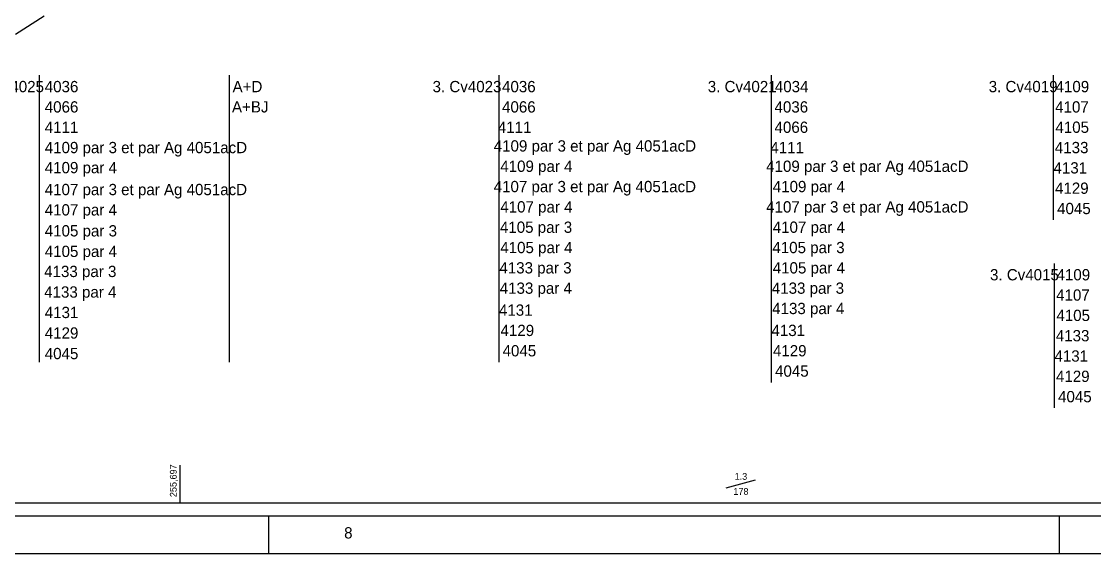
# Model space of a CAD drawing. Header units: metres. Extents: x 0 to 4410, y 0 to 594.
# Drawn here: x 1404.3 to 1689.3, y 0 to 141.4 of the extents above; entities that cross this region are included whole.
import ezdxf
from ezdxf.enums import TextEntityAlignment as Align

# ---------------------------------------------------------------- set-up
doc = ezdxf.new("R2010")
doc.units = ezdxf.units.M
doc.linetypes.add('AXES', pattern=[36, 18, -6, 6, -6])
doc.linetypes.add('CONTINU', pattern=[5000, 5000, 0])
doc.layers.add('FORMAT', color=7, linetype='Continuous')
doc.layers.add('PROFIL', color=7, linetype='Continuous')
doc.styles.add('es_norme', font='es_isocp.shx')
doc.styles.add('ISO8C1', font='es_isocp.shx')

# ---------------------------------------------------------------- blocks, each defined once
blk = doc.blocks.new('DECLIV1')
blk.add_line((-3.91, -1.05), (3.91, 1.05))
at = {"linetype": 'CONTINU', "style": 'ISO8C1', "flags": 1}
blk.add_attdef('PK', text='', height=1.8, dxfattribs=at).set_placement((0, 6.39), align=Align.MIDDLE)
at = {"color": 0, "linetype": 'Continuous', "style": 'ISO8C1'}
for tag, p in [('DECLI', (0, 2)), ('DISTANCE', (0, -2))]:
    blk.add_attdef(tag, text='', height=1.8, dxfattribs=at).set_placement(p, align=Align.MIDDLE)
blk = doc.blocks.new('*U157', base_point=(2143.58, 132.6))
at = {"color": 0, "linetype": 'Continuous'}
blk.add_line((2161.15, 137.1), (2161.15, 60.9), dxfattribs=at)
at = {"color": 0, "linetype": 'Continuous', "style": 'es_norme'}
blk.add_text('3. Cv4023', height=3, dxfattribs=at).set_placement((2143.58, 132.6))
for s, p in [('4036', (2166.5, 134.1)), ('4066', (2166.5, 128.7)), ('4111', (2165.38, 123.3)), ('4109 par 3 et par Ag 4051acD', (2186.7, 117.9)), ('4109 par 4', (2171.16, 112.5)), ('4107 par 3 et par Ag 4051acD', (2186.69, 107.1)), ('4107 par 4', (2171.16, 101.7)), ('4105 par 3', (2171.07, 96.3)), ('4105 par 4', (2171.16, 90.9)), ('4133 par 3', (2170.92, 85.5)), ('4133 par 4', (2171.01, 80.1)), ('4131', (2165.68, 74.7)), ('4129', (2166.09, 69.3)), ('4045', (2166.64, 63.9))]:
    blk.add_text(s, height=3, dxfattribs=at).set_placement(p, align=Align.MIDDLE)
blk = doc.blocks.new('*U158', base_point=(2209.6, 132.6))
at = {"color": 0, "linetype": 'Continuous'}
blk.add_line((2226.45, 137.1), (2226.45, 55.5), dxfattribs=at)
at = {"color": 0, "linetype": 'Continuous', "style": 'es_norme'}
blk.add_text('3. Cv4021', height=3, dxfattribs=at).set_placement((2209.6, 132.6))
for s, p in [('4034', (2231.88, 134.1)), ('4036', (2231.8, 128.7)), ('4066', (2231.8, 123.3)), ('4111', (2230.68, 117.9)), ('4109 par 3 et par Ag 4051acD', (2251.99, 112.5)), ('4109 par 4', (2236.46, 107.1)), ('4107 par 3 et par Ag 4051acD', (2251.99, 101.7)), ('4107 par 4', (2236.45, 96.3)), ('4105 par 3', (2236.36, 90.9)), ('4105 par 4', (2236.45, 85.5)), ('4133 par 3', (2236.21, 80.1)), ('4133 par 4', (2236.3, 74.7)), ('4131', (2230.98, 69.3)), ('4129', (2231.38, 63.9)), ('4045', (2231.94, 58.5))]:
    blk.add_text(s, height=3, dxfattribs=at).set_placement(p, align=Align.MIDDLE)

msp = doc.modelspace()

# ---------------------------------------------------------------- linework, layer by layer
at = {"linetype": 'Continuous'}
for p, q in [((1409.009, 127.103), (1409.009, 50.903)), ((1459.481, 127.103), (1459.481, 50.903)), ((1678.374, 127.103), (1678.374, 88.703)), ((1678.632, 77.103), (1678.632, 38.703))]:
    msp.add_line(p, q, dxfattribs=at)
at = {"linetype": 'AXES', "ltscale": 0.5}
msp.add_lwpolyline([(1993.417, 229.198), (1683.445, 229.198), (1683.445, 158.298), (1640.921, 158.298), (1640.921, 229.198), (1547.311, 229.198), (1350.796, 105.258), (1350.796, 26.431), (945.479, 26.431)], dxfattribs=at)
at = {"layer": 'FORMAT', "linetype": 'Continuous', "ltscale": 0.8}
for p, q in [((1470, 0), (1470, 10)), ((1680, 0), (1680, 10))]:
    msp.add_line(p, q, dxfattribs=at)
for points in [[(0, 0), (4410, 0), (4410, 594), (0, 594)], [(10, 10), (4400, 10), (4400, 584), (10, 584)]]:
    msp.add_lwpolyline(points, close=True, dxfattribs=at)
at = {"layer": 'PROFIL', "linetype": 'Continuous'}
for p, q in [((1446.407, 13.5), (1446.407, 23.5)), ((141.967, 13.5), (2552.917, 13.5))]:
    msp.add_line(p, q, dxfattribs=at)

# ---------------------------------------------------------------- block references
at = {"linetype": 'Continuous'}
for name, p in [('*U157', (1513.494, 122.603)), ('*U158', (1586.599, 122.603))]:
    msp.add_blockref(name, p, dxfattribs=at)
at = {"layer": 'PROFIL', "linetype": 'Continuous'}
msp.add_blockref('DECLIV1', (1595.407, 18.5), dxfattribs=at).add_auto_attribs({'DECLI': '1.3', 'DISTANCE': '178'})

# ---------------------------------------------------------------- texts
at = {"linetype": 'Continuous', "style": 'es_norme'}
for s, p in [('3. C4025', (1393.972, 122.603)), ('3. Cv4019', (1661.235, 122.603)), ('3. Cv4015', (1661.584, 72.603))]:
    msp.add_text(s, height=3, dxfattribs=at).set_placement(p)
for s, p in [('4036', (1410.466, 124.103)), ('4066', (1410.466, 118.703)), ('4111', (1410.466, 113.303)), ('4109 par 3 et par Ag 4051acD', (1410.466, 107.903)), ('4109 par 4', (1410.466, 102.57)), ('4107 par 3 et par Ag 4051acD', (1410.46, 96.745)), ('4107 par 4', (1410.46, 91.346)), ('4105 par 3', (1410.466, 85.775)), ('4105 par 4', (1410.466, 80.31)), ('4133 par 3', (1410.316, 74.976)), ('4133 par 4', (1410.316, 69.511)), ('4131', (1410.466, 64.077)), ('4129', (1410.466, 58.612)), ('4045', (1410.466, 53.148))]:
    msp.add_text(s, height=3, dxfattribs=at).set_placement(p, align=Align.MIDDLE_LEFT)
at = {"color": 0, "linetype": 'Continuous', "style": 'es_norme'}
for s, p in [('A+D', (1464.321, 124.103)), ('A+BJ', (1465.048, 118.703))]:
    msp.add_text(s, height=3, dxfattribs=at).set_placement(p, align=Align.MIDDLE)
at = {"linetype": 'Continuous', "style": 'es_norme'}
for s, p in [('4109', (1683.461, 124.103)), ('4107', (1683.354, 118.703)), ('4105', (1683.416, 113.303)), ('4133', (1683.266, 107.903)), ('4131', (1682.904, 102.503)), ('4129', (1683.311, 97.103)), ('4045', (1683.866, 91.703)), ('4109', (1683.719, 74.103)), ('4107', (1683.612, 68.703)), ('4105', (1683.674, 63.303)), ('4133', (1683.524, 57.903)), ('4131', (1683.162, 52.503)), ('4129', (1683.569, 47.103)), ('4045', (1684.124, 41.703))]:
    msp.add_text(s, height=3, dxfattribs=at).set_placement(p, align=Align.MIDDLE)
at = {"layer": 'FORMAT', "linetype": 'Continuous', "ltscale": 0.8, "style": 'es_norme'}
msp.add_text('8', height=3, dxfattribs=at).set_placement((1490, 4))
at = {"layer": 'PROFIL', "linetype": 'Continuous', "style": 'es_norme'}
msp.add_text('255,697', height=1.8, rotation=90, dxfattribs=at).set_placement((1444.607, 15), align=Align.MIDDLE_LEFT)

doc.saveas('drawing.dxf')
